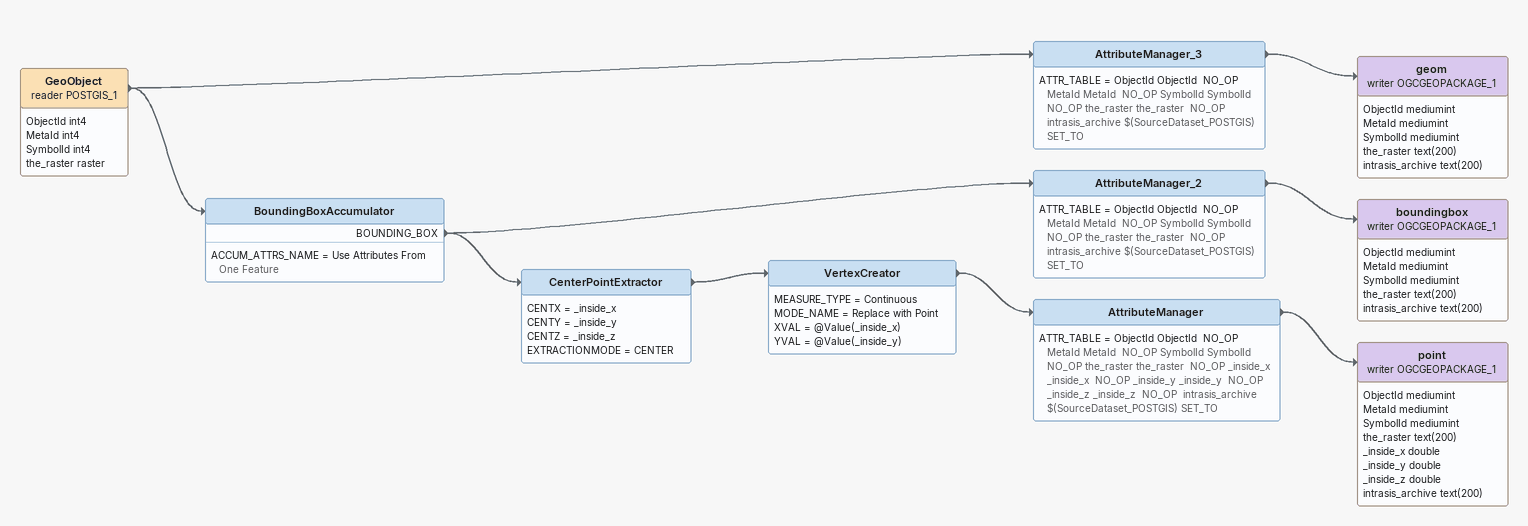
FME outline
GeoObject (reader POSTGIS_1)
    attributes: ObjectId int4, MetaId int4, SymbolId int4, the_raster raster
    -> BoundingBoxAccumulator
    -> AttributeManager_3
AttributeManager_3
    ATTR_TABLE = ObjectId ObjectId  NO_OP MetaId MetaId  NO_OP SymbolId SymbolId  NO_OP the_raster the_raster  NO_OP  intrasis_archive $(SourceDataset_POSTGIS) SET_TO
    -> geom (writer OGCGEOPACKAGE_1)
geom (writer OGCGEOPACKAGE_1)
    attributes: ObjectId mediumint, MetaId mediumint, SymbolId mediumint, the_raster text(200), intrasis_archive text(200)
BoundingBoxAccumulator
    ACCUM_ATTRS_NAME = Use Attributes From One Feature
    BOUNDING_BOX -> CenterPointExtractor
    BOUNDING_BOX -> AttributeManager_2
AttributeManager_2
    ATTR_TABLE = ObjectId ObjectId  NO_OP MetaId MetaId  NO_OP SymbolId SymbolId  NO_OP the_raster the_raster  NO_OP  intrasis_archive $(SourceDataset_POSTGIS) SET_TO
    -> boundingbox (writer OGCGEOPACKAGE_1)
boundingbox (writer OGCGEOPACKAGE_1)
    attributes: ObjectId mediumint, MetaId mediumint, SymbolId mediumint, the_raster text(200), intrasis_archive text(200)
CenterPointExtractor
    CENTX = _inside_x
    CENTY = _inside_y
    CENTZ = _inside_z
    EXTRACTIONMODE = CENTER
    -> VertexCreator
VertexCreator
    MEASURE_TYPE = Continuous
    MODE_NAME = Replace with Point
    XVAL = @Value(_inside_x)
    YVAL = @Value(_inside_y)
    -> AttributeManager
AttributeManager
    ATTR_TABLE = ObjectId ObjectId  NO_OP MetaId MetaId  NO_OP SymbolId SymbolId  NO_OP the_raster the_raster  NO_OP _inside_x _inside_x  NO_OP _inside_y _inside_y  NO_OP _inside_z _inside_z  NO_OP  intrasis_archive $(SourceDataset_POSTGIS) SET_TO
    -> point (writer OGCGEOPACKAGE_1)
point (writer OGCGEOPACKAGE_1)
    attributes: ObjectId mediumint, MetaId mediumint, SymbolId mediumint, the_raster text(200), _inside_x double, _inside_y double, _inside_z double, intrasis_archive text(200)
